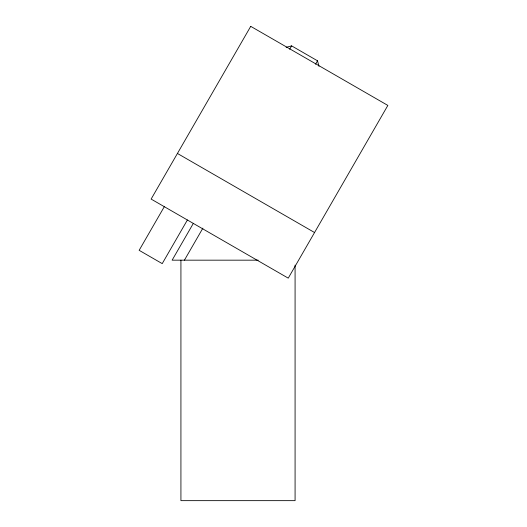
<?xml version="1.0" encoding="UTF-8"?>
<svg xmlns="http://www.w3.org/2000/svg" width="527" height="527" viewBox="0 0 527 527"><rect width="100%" height="100%" fill="white"/><g stroke="black" fill="none" stroke-linecap="round" stroke-linejoin="round"><path stroke-width="0.79" d="M164.529 206.301L139.148 250.318L162.224 263.625L187.388 219.99M289.659 49.281L291.622 45.875L317.504 60.803L318.98 66.29M193.402 223.277L172.125 260.173L258.204 260.173M184.417 260.173L202.895 228.125M315.541 64.202L317.504 60.803M286.135 47.344L291.622 45.875M177.434 153.462L314.553 232.532M295.08 265.101L295.08 500.65L180.926 500.65L180.926 260.173M250.727 26.35L151.124 199.081L288.249 278.151L387.852 105.42L250.727 26.35"/></g></svg>
